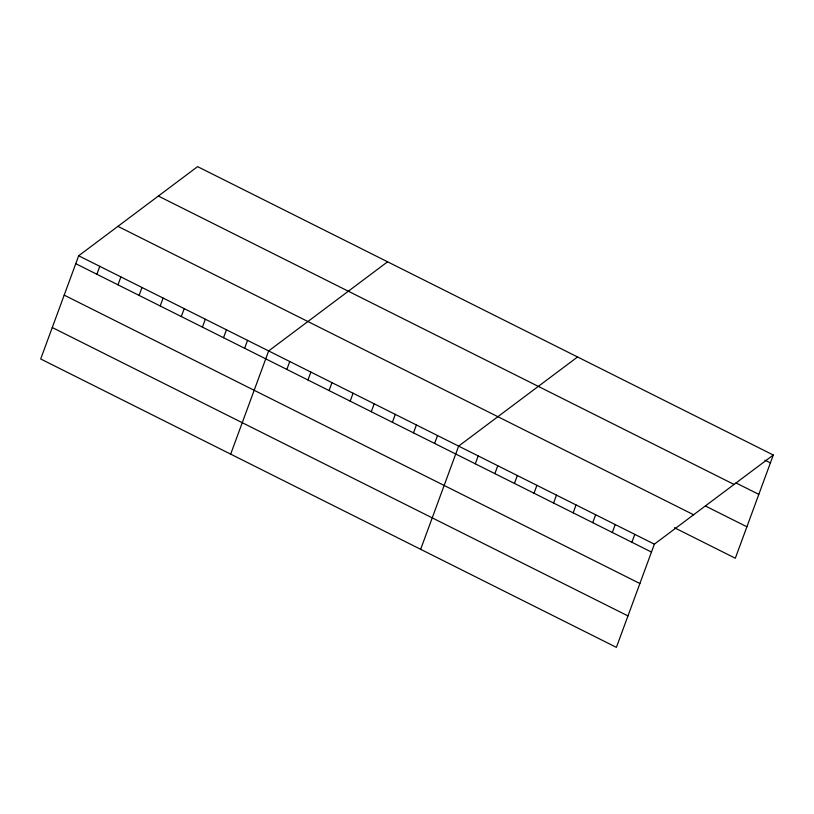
<?xml version="1.0" encoding="UTF-8"?>
<svg xmlns="http://www.w3.org/2000/svg" width="814" height="814" viewBox="0 0 814 814"><rect width="100%" height="100%" fill="white"/><g stroke="black" fill="none" stroke-linecap="round" stroke-linejoin="round"><path stroke-width="1.22" d="M78.673 255.769L40.7 358.974L616.391 647.364L654.364 544.169L773.3 455.026L197.609 166.636L78.673 255.769L654.364 544.169M96.876 274.247L99.776 266.341M117.979 284.819L120.889 276.923M139.092 295.39L142.002 287.495M160.195 305.972L163.105 298.066M181.308 316.544L184.218 308.638M202.421 327.116L205.321 319.22M223.524 337.688L226.434 329.792M244.638 348.27L247.537 340.364M230.677 454.141L268.651 350.936L387.586 261.803M286.854 369.414L289.753 361.518M307.957 379.985L310.867 372.09M329.07 390.567L331.98 382.661M350.173 401.139L353.083 393.233M371.286 411.711L374.196 403.815M392.399 422.283L395.299 414.387M413.502 432.865L416.412 424.959M434.615 443.437L437.515 435.541M420.655 549.318L458.628 446.113L577.564 356.97M475.295 463.817L478.205 455.911M494.871 473.626L497.771 465.72M514.438 483.424L517.348 475.529M534.015 493.233L536.925 485.327M553.591 503.042L556.491 495.136M573.158 512.84L576.068 504.945M592.734 522.649L595.644 514.743M612.311 532.458L615.211 524.552M631.878 542.256L634.788 534.36M773.3 455.026L735.327 558.231L674.43 527.726M764.957 460.205L770.39 462.922M735.988 482.936L758.821 494.373M158.364 196.052L734.055 484.442M705.575 506.084L746.896 526.78M117.918 226.353L693.609 514.753M75.763 263.675L651.454 552.065M64.194 295.126L639.885 583.516M52.269 327.523L627.96 615.913"/></g></svg>
